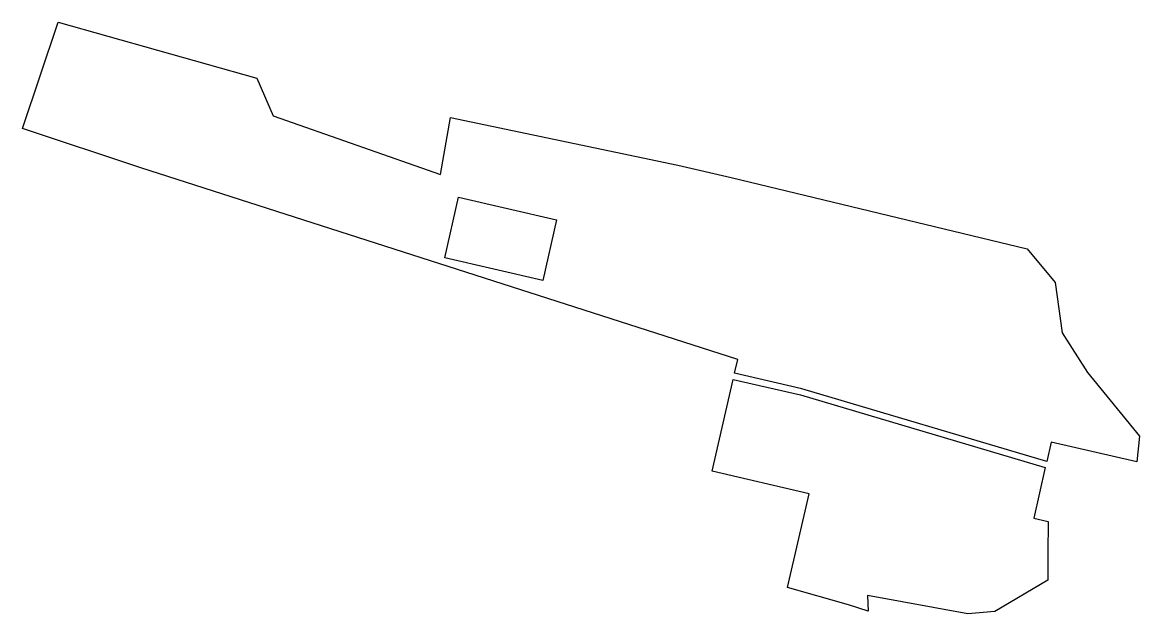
# Model space of a CAD drawing. Header units: metres. Extents: x 256743 to 257057, y 386139 to 386306.
import ezdxf

# ---------------------------------------------------------------- set-up
doc = ezdxf.new("R2010")
doc.units = ezdxf.units.M

msp = doc.modelspace()

# ---------------------------------------------------------------- linework, layer by layer
for points in [[(256944.145451, 386210.8874, 88.695272), (256775.986503, 386264.958777, 66.601386), (256742.615356, 386276.086472, 61.634419), (256752.699208, 386305.993158, 14.354565), (256808.645474, 386290.210522, 18.469403), (256813.237386, 386279.613667, 32.445352), (256860.397851, 386263.098623, 40.621979), (256863.223418, 386279.158389, 16.113511), (256927.272564, 386265.718732, 14.037319), (256942.270585, 386262.241577, 14.035109), (257025.711079, 386242.172089, 15.085205), (257033.606615, 386232.622763, 26.401715), (257035.548488, 386218.417377, 46.569885), (257042.657557, 386207.262357, 60.508197), (257057.364787, 386189.325384, 81.806508), (257056.572901, 386182.038738, 92.759818), (257032.422272, 386187.630477, 92.774175), (257031.181318, 386182.213588, 101.138685), (256962.190326, 386202.653712, 94.631119), (256943.266302, 386207.049827, 94.621075), (256944.145451, 386210.8874, 88.695272)], [(256861.607963, 386239.574138, 74.703084), (256865.523332, 386256.665115, 48.311985), (256893.11289, 386250.27714, 48.295583), (256889.197521, 386233.186163, 74.686682), (256861.607963, 386239.574138, 74.703084)], [(257031.496376, 386156.202141, 139.170677), (257031.530046, 386148.751865, 150.083151), (257016.564916, 386139.920084, 168.122085), (257008.98071, 386139.270859, 171.653265), (256980.690456, 386144.388352, 173.770799), (256980.90081, 386140.006165, 180.124618), (256975.332312, 386141.776118, 179.423185), (256958.19718, 386146.615656, 178.154603), (256964.265281, 386173.103522, 137.253262), (256936.939004, 386179.430539, 137.269507), (256942.872784, 386205.332081, 97.273539), (256961.796808, 386200.935966, 97.283583), (257030.7878, 386180.495842, 103.791149), (257027.514494, 386166.207534, 125.854495), (257031.55625, 386165.271722, 125.852093), (257031.496376, 386156.202141, 139.170677)]]:
    msp.add_polyline3d(points)

doc.saveas('drawing.dxf')
